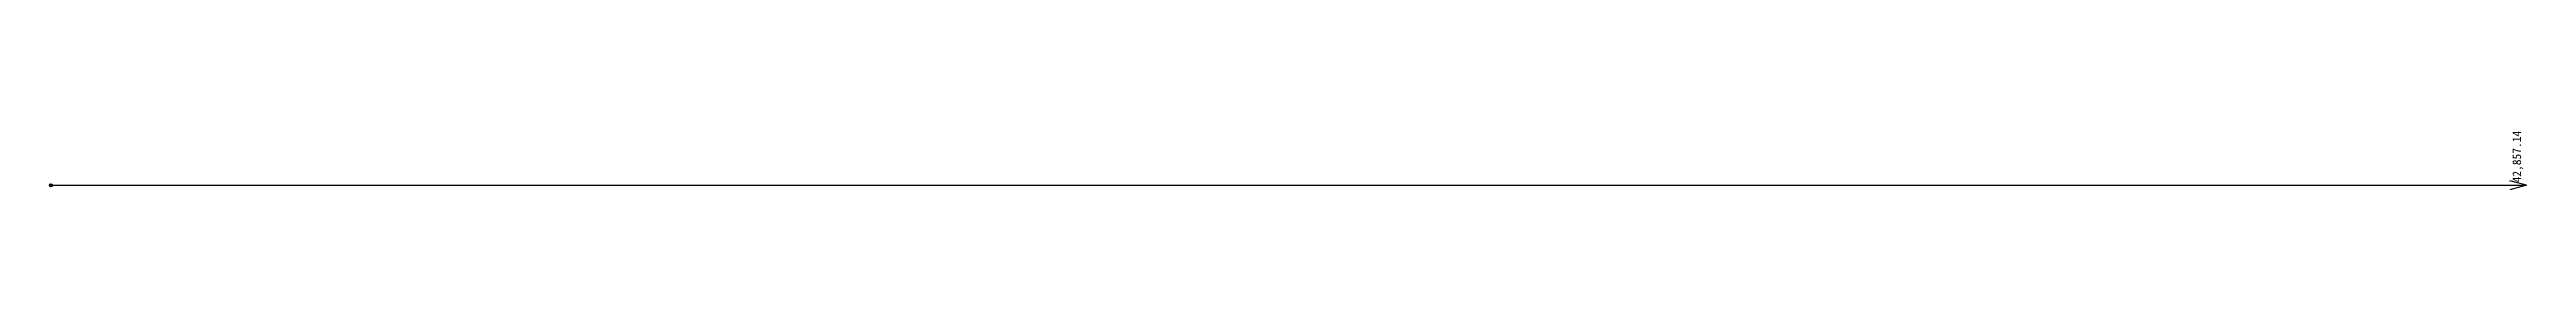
# Model space of a CAD drawing. Units: millimetres at full size, sheet at 1:100. Extents: x -21698 to 21184, y 2555 to 3573.
import ezdxf
from ezdxf.enums import TextEntityAlignment as Align

# ---------------------------------------------------------------- set-up
doc = ezdxf.new("R2010")
doc.units = ezdxf.units.MM
doc.header["$LTSCALE"] = 100
doc.header["$PDMODE"] = 32
doc.header["$PDSIZE"] = 50
doc.layers.add('0-0', color=4, linetype='Continuous')
doc.styles.add('ＭＳ ゴシック', font='')
doc.styles.get('ＭＳ ゴシック').set_extended_font_data('MS Gothic')

msp = doc.modelspace()

# ---------------------------------------------------------------- linework, layer by layer
at = {"layer": '0-0', "color": 7}
msp.add_line((-21673.5, 2632.7), (21183.7, 2632.7), dxfattribs=at)
at = {"layer": '0-0'}
for p, q in [((-21673.5, 2632.7), (21183.7, 2632.7)), ((21183.7, 2632.7), (20893.9, 2710.3)), ((21183.7, 2632.7), (20893.9, 2555))]:
    msp.add_line(p, q, dxfattribs=at)
msp.add_point((-21673.5, 2632.7), dxfattribs=at)

# ---------------------------------------------------------------- texts
at = {"layer": '0-0', "style": 'ＭＳ ゴシック'}
msp.add_text('42,857.14', height=146.6, rotation=90, dxfattribs=at).set_placement((21133.7, 2682.7), align=Align.BOTTOM_LEFT)

doc.saveas('drawing.dxf')
